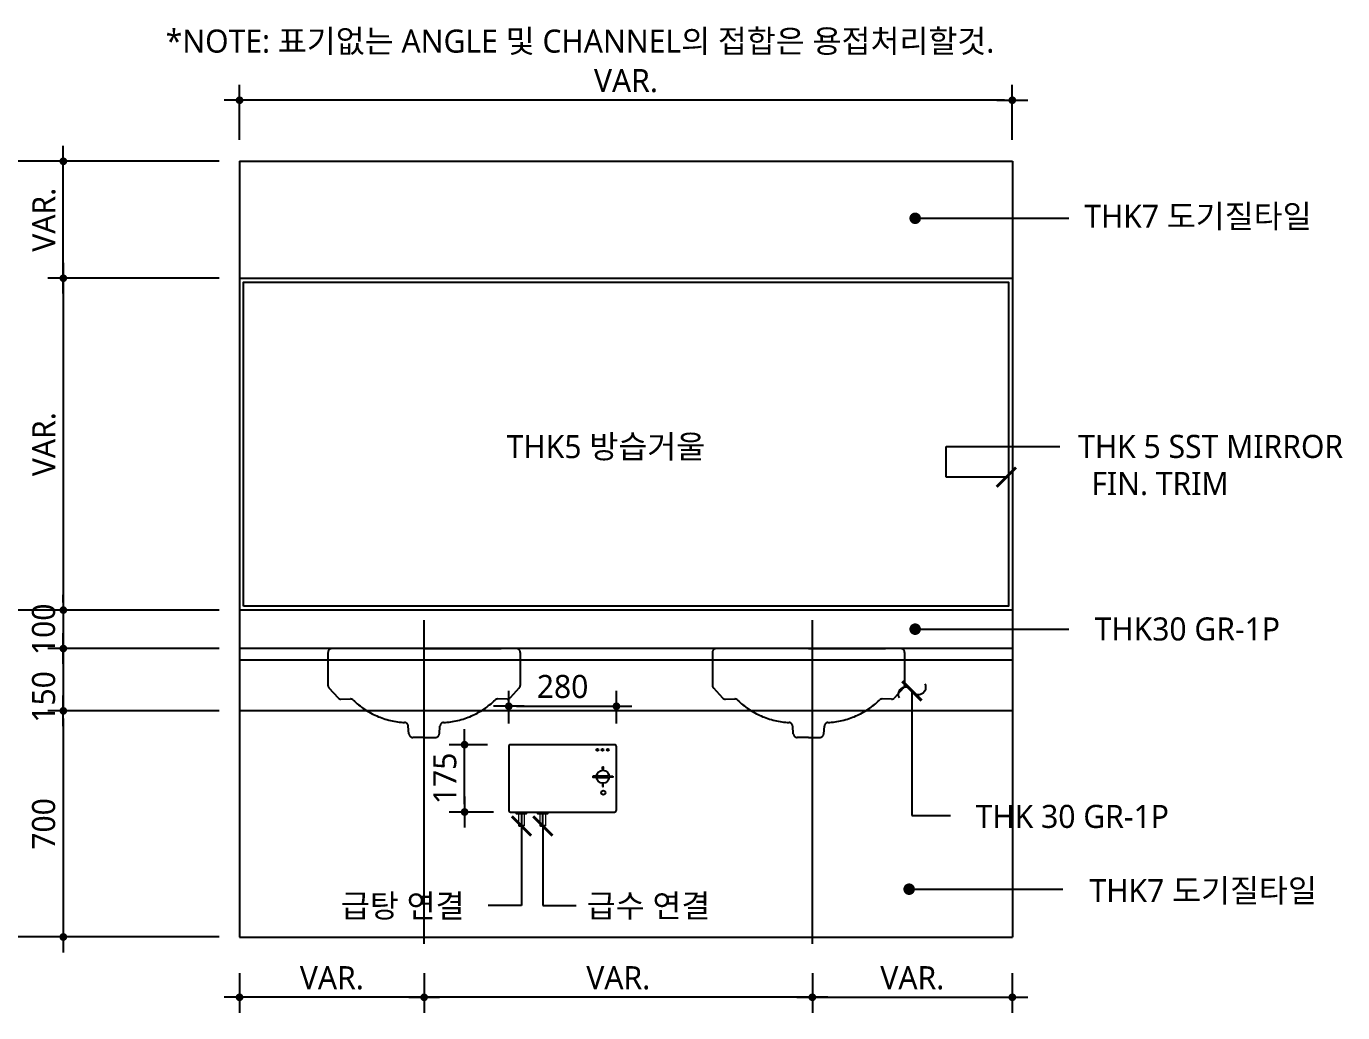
# Model space of a CAD drawing. Header units: millimetres. Extents: x 5 to 8415, y 10 to 5950.
# Drawn here: x 1173 to 2884, y 2816 to 4098 of the extents above; entities that cross this region are included whole.
import ezdxf
from ezdxf.enums import TextEntityAlignment as Align

# ---------------------------------------------------------------- set-up
doc = ezdxf.new("R2010")
doc.units = ezdxf.units.MM
doc.header["$LTSCALE"] = 100
doc.linetypes.add('CEN-CB', pattern=[10, 9.25, -0.25, 0.25, -0.25])
doc.linetypes.add('HIDDEN', pattern=[2, 1, -1])
doc.layers.get('Defpoints').update_dxf_attribs({"color": 137})
for name, color, linetype in [('A-Leader', 6, 'Continuous'), ('CTR', 1, 'CEN-CB'), ('DIM', 7, 'Continuous'), ('HAT', 5, 'Continuous'), ('PCEN', 1, 'Continuous'), ('SAN', 201, 'Continuous'), ('SYM-LEAD', 6, 'Continuous'), ('TXT', 3, 'Continuous'), ('WAL', 3, 'Continuous')]:
    doc.layers.add(name, color=color, linetype=linetype)
doc.layers.add('PIPE', color=8, linetype='Continuous', lineweight=5)
doc.styles.add('ARIAL', font='malgun.ttf')
doc.styles.add('굴림체(옥산)', font='malgun.ttf')
doc.styles.add('맑은고딕', font='malgun.ttf')
doc.styles.add('스타일1', font='malgun.ttf')
doc.dimstyles.new('CJA-1', dxfattribs={"dimscale": 50, "dimtxt": 3, "dimasz": 1, "dimexe": 2, "dimexo": 3, "dimgap": 1, "dimtad": 1, "dimdec": 0, "dimdsep": 46, "dimlunit": 6, "dimtxsty": '굴림체(옥산)', "dimblk": 'CJDOT', "dimcen": 0.09, "dimclrd": 256, "dimclre": 256, "dimclrt": 3, "dimazin": 2, "dimtfac": 1, "dimtdec": 0, "dimtix": 1, "dimtmove": 2, "dimatfit": 3, "dimldrblk": 'CJDOT', "dimfxl": 1, "dimtolj": 1, "dimtzin": 0, "dimarcsym": 0})
doc.dimstyles.new('DIM-QD 1', dxfattribs={"dimtxt": 3, "dimasz": 1.5, "dimexe": 1, "dimexo": 0, "dimgap": 1, "dimtad": 1, "dimdec": 3, "dimdsep": 46, "dimtxsty": 'ARIAL', "dimblk1": 'ARCHTICK', "dimblk2": 'ARCHTICK', "dimsah": 1, "dimcen": 0, "dimclrd": 256, "dimclre": 256, "dimclrt": 3, "dimazin": 2, "dimtfac": 1, "dimtdec": 3, "dimtix": 1, "dimtmove": 2, "dimatfit": 3, "dimldrblk": 'ARCHTICK', "dimfxl": 1, "dimtolj": 1, "dimtzin": 0, "dimarcsym": 0})

# ---------------------------------------------------------------- blocks, each defined once
blk = doc.blocks.new('CJDOT')
blk.add_line((-2, 0), (2, 0))
at = {"const_width": 0.5}
blk.add_lwpolyline([(-0.25, 0, 1), (0.25, 0, 1)], format="xyb", close=True, dxfattribs=at)
blk = doc.blocks.new('*D19')
at = {"layer": 'Defpoints', "color": 0, "transparency": 16777216}
for p in [(1453.2, 3289), (1220.7, 3208), (1453.2, 3208)]:
    blk.add_point(p, dxfattribs=at)
at = {"layer": 'DIM', "lineweight": -2, "transparency": 16777216}
for p, q in [((1220.7, 3299), (1220.7, 3309)), ((1423.2, 3289), (1200.7, 3289)), ((1220.7, 3289), (1220.7, 3208)), ((1423.2, 3208), (1200.7, 3208)), ((1220.7, 3198), (1220.7, 3188))]:
    blk.add_line(p, q, dxfattribs=at)
at = {"layer": 'DIM', "lineweight": -2, "transparency": 16777216, "xscale": 10, "yscale": 10, "zscale": 10}
for p, rotation in [((1220.7, 3289), 270), ((1220.7, 3208), 90)]:
    blk.add_blockref('CJDOT', p, dxfattribs=dict(at, rotation=rotation))
at = {"layer": 'DIM', "color": 3, "transparency": 16777216, "insert": (1195.2, 3226.1), "char_height": 30, "attachment_point": 5, "rotation": 90, "style": '맑은고딕'}
blk.add_mtext('\\A1;150', dxfattribs=at)
blk = doc.blocks.new('*D20')
at = {"layer": 'Defpoints', "color": 0, "transparency": 16777216}
for p in [(1220.7, 3922.5), (1453.2, 3922.5), (1453.2, 3770.5)]:
    blk.add_point(p, dxfattribs=at)
at = {"layer": 'DIM', "lineweight": -2, "transparency": 16777216}
for p, q in [((1423.2, 3922.5), (1200.7, 3922.5)), ((1220.7, 3780.5), (1220.7, 3912.5)), ((1423.2, 3770.5), (1200.7, 3770.5))]:
    blk.add_line(p, q, dxfattribs=at)
at = {"layer": 'DIM', "lineweight": -2, "transparency": 16777216, "xscale": 10, "yscale": 10, "zscale": 10}
for p, rotation in [((1220.7, 3922.5), 90), ((1220.7, 3770.5), 270)]:
    blk.add_blockref('CJDOT', p, dxfattribs=dict(at, rotation=rotation))
at = {"layer": 'DIM', "color": 3, "transparency": 16777216, "insert": (1195.5, 3846.5), "char_height": 30, "attachment_point": 5, "rotation": 90, "style": '맑은고딕'}
blk.add_mtext('\\A1;VAR.', dxfattribs=at)
blk = doc.blocks.new('*D21')
at = {"layer": 'Defpoints', "color": 0, "transparency": 16777216}
for p in [(1451.7, 3922.5), (1140.7, 3339), (1379.8, 3339)]:
    blk.add_point(p, dxfattribs=at)
at = {"layer": 'DIM', "lineweight": -2, "transparency": 16777216}
for p, q in [((1421.7, 3922.5), (1120.7, 3922.5)), ((1140.7, 3912.5), (1140.7, 3349)), ((1349.8, 3339), (1120.7, 3339))]:
    blk.add_line(p, q, dxfattribs=at)
at = {"layer": 'DIM', "lineweight": -2, "transparency": 16777216, "xscale": 10, "yscale": 10, "zscale": 10}
for p, rotation in [((1140.7, 3922.5), 90), ((1140.7, 3339), 270)]:
    blk.add_blockref('CJDOT', p, dxfattribs=dict(at, rotation=rotation))
at = {"layer": 'DIM', "color": 3, "transparency": 16777216, "insert": (1115.5, 3630.7), "char_height": 30, "attachment_point": 5, "rotation": 90, "style": '맑은고딕'}
blk.add_mtext('\\A1;VAR.', dxfattribs=at)
blk = doc.blocks.new('*D22')
at = {"layer": 'Defpoints', "color": 0, "transparency": 16777216}
for p in [(1453.2, 3770.5), (1220.7, 3339), (1453.2, 3339)]:
    blk.add_point(p, dxfattribs=at)
at = {"layer": 'DIM', "lineweight": -2, "transparency": 16777216}
for p, q in [((1423.2, 3770.5), (1200.7, 3770.5)), ((1220.7, 3760.5), (1220.7, 3349)), ((1423.2, 3339), (1200.7, 3339))]:
    blk.add_line(p, q, dxfattribs=at)
at = {"layer": 'DIM', "lineweight": -2, "transparency": 16777216, "xscale": 10, "yscale": 10, "zscale": 10}
for p, rotation in [((1220.7, 3770.5), 90), ((1220.7, 3339), 270)]:
    blk.add_blockref('CJDOT', p, dxfattribs=dict(at, rotation=rotation))
at = {"layer": 'DIM', "color": 3, "transparency": 16777216, "insert": (1195.5, 3554.7), "char_height": 30, "attachment_point": 5, "rotation": 90, "style": '맑은고딕'}
blk.add_mtext('\\A1;VAR.', dxfattribs=at)
blk = doc.blocks.new('*D23')
at = {"layer": 'Defpoints', "color": 0, "transparency": 16777216}
for p in [(1453.2, 3339), (1220.7, 3289), (1453.2, 3289)]:
    blk.add_point(p, dxfattribs=at)
at = {"layer": 'DIM', "lineweight": -2, "transparency": 16777216}
for p, q in [((1220.7, 3349), (1220.7, 3359)), ((1423.2, 3339), (1200.7, 3339)), ((1220.7, 3339), (1220.7, 3289)), ((1423.2, 3289), (1200.7, 3289)), ((1220.7, 3279), (1220.7, 3269))]:
    blk.add_line(p, q, dxfattribs=at)
at = {"layer": 'DIM', "lineweight": -2, "transparency": 16777216, "xscale": 10, "yscale": 10, "zscale": 10}
for p, rotation in [((1220.7, 3339), 270), ((1220.7, 3289), 90)]:
    blk.add_blockref('CJDOT', p, dxfattribs=dict(at, rotation=rotation))
at = {"layer": 'DIM', "color": 3, "transparency": 16777216, "insert": (1195.1, 3314), "char_height": 30, "attachment_point": 5, "rotation": 90, "style": '맑은고딕'}
blk.add_mtext('\\A1;100', dxfattribs=at)
blk = doc.blocks.new('*D24')
at = {"layer": 'Defpoints', "color": 0, "transparency": 16777216}
for p in [(1453.2, 3208), (1220.7, 2914), (1453.2, 2914)]:
    blk.add_point(p, dxfattribs=at)
at = {"layer": 'DIM', "lineweight": -2, "transparency": 16777216}
for p, q in [((1423.2, 3208), (1200.7, 3208)), ((1220.7, 3198), (1220.7, 2924)), ((1423.2, 2914), (1200.7, 2914))]:
    blk.add_line(p, q, dxfattribs=at)
at = {"layer": 'DIM', "lineweight": -2, "transparency": 16777216, "xscale": 10, "yscale": 10, "zscale": 10}
for p, rotation in [((1220.7, 3208), 90), ((1220.7, 2914), 270)]:
    blk.add_blockref('CJDOT', p, dxfattribs=dict(at, rotation=rotation))
at = {"layer": 'DIM', "color": 3, "transparency": 16777216, "insert": (1195.2, 3061), "char_height": 30, "attachment_point": 5, "rotation": 90, "style": '맑은고딕'}
blk.add_mtext('\\A1;700', dxfattribs=at)
blk = doc.blocks.new('*D35')
at = {"layer": 'Defpoints', "color": 0, "transparency": 16777216}
for p in [(2194.5, 2897.1), (2454.5, 2897.1), (2454.5, 2835.6)]:
    blk.add_point(p, dxfattribs=at)
at = {"layer": 'DIM', "lineweight": -2, "transparency": 16777216}
for p, q in [((2194.5, 2867.1), (2194.5, 2815.6)), ((2454.5, 2867.1), (2454.5, 2815.6)), ((2204.5, 2835.6), (2444.5, 2835.6))]:
    blk.add_line(p, q, dxfattribs=at)
at = {"layer": 'DIM', "lineweight": -2, "transparency": 16777216, "xscale": 10, "yscale": 10, "zscale": 10, "rotation": 180}
blk.add_blockref('CJDOT', (2194.5, 2835.6), dxfattribs=at)
at = {"layer": 'DIM', "lineweight": -2, "transparency": 16777216, "xscale": 10, "yscale": 10, "zscale": 10}
blk.add_blockref('CJDOT', (2454.5, 2835.6), dxfattribs=at)
at = {"layer": 'DIM', "color": 3, "transparency": 16777216, "insert": (2324.5, 2860.8), "char_height": 30, "attachment_point": 5, "style": '맑은고딕'}
blk.add_mtext('\\A1;VAR.', dxfattribs=at)
blk = doc.blocks.new('*D36')
at = {"layer": 'Defpoints', "color": 0, "transparency": 16777216}
for p in [(1449.8, 2897.1), (1689.8, 2897.1), (1449.8, 2835.6)]:
    blk.add_point(p, dxfattribs=at)
at = {"layer": 'DIM', "lineweight": -2, "transparency": 16777216}
for p, q in [((1449.8, 2867.1), (1449.8, 2815.6)), ((1689.8, 2867.1), (1689.8, 2815.6)), ((1679.8, 2835.6), (1459.8, 2835.6))]:
    blk.add_line(p, q, dxfattribs=at)
at = {"layer": 'DIM', "lineweight": -2, "transparency": 16777216, "xscale": 10, "yscale": 10, "zscale": 10, "rotation": 180}
blk.add_blockref('CJDOT', (1449.8, 2835.6), dxfattribs=at)
at = {"layer": 'DIM', "lineweight": -2, "transparency": 16777216, "xscale": 10, "yscale": 10, "zscale": 10}
blk.add_blockref('CJDOT', (1689.8, 2835.6), dxfattribs=at)
at = {"layer": 'DIM', "color": 3, "transparency": 16777216, "insert": (1569.8, 2860.8), "char_height": 30, "attachment_point": 5, "style": '맑은고딕'}
blk.add_mtext('\\A1;VAR.', dxfattribs=at)
blk = doc.blocks.new('*D37')
at = {"layer": 'Defpoints', "color": 0, "transparency": 16777216}
for p in [(1689.8, 2897.1), (2194.5, 2897.1), (1689.8, 2835.6)]:
    blk.add_point(p, dxfattribs=at)
at = {"layer": 'DIM', "lineweight": -2, "transparency": 16777216}
for p, q in [((1689.8, 2867.1), (1689.8, 2815.6)), ((2194.5, 2867.1), (2194.5, 2815.6)), ((2184.5, 2835.6), (1699.8, 2835.6))]:
    blk.add_line(p, q, dxfattribs=at)
at = {"layer": 'DIM', "lineweight": -2, "transparency": 16777216, "xscale": 10, "yscale": 10, "zscale": 10, "rotation": 180}
blk.add_blockref('CJDOT', (1689.8, 2835.6), dxfattribs=at)
at = {"layer": 'DIM', "lineweight": -2, "transparency": 16777216, "xscale": 10, "yscale": 10, "zscale": 10}
blk.add_blockref('CJDOT', (2194.5, 2835.6), dxfattribs=at)
at = {"layer": 'DIM', "color": 3, "transparency": 16777216, "insert": (1942.2, 2860.8), "char_height": 30, "attachment_point": 5, "style": '맑은고딕'}
blk.add_mtext('\\A1;VAR.', dxfattribs=at)
blk = doc.blocks.new('*D39')
at = {"layer": 'Defpoints', "color": 0, "transparency": 16777216}
for p in [(1449.8, 4001.9), (1449.8, 3920.6), (2454.5, 3920.6)]:
    blk.add_point(p, dxfattribs=at)
at = {"layer": 'DIM', "lineweight": -2, "transparency": 16777216}
for p, q in [((1449.8, 3950.6), (1449.8, 4021.9)), ((2454.5, 3950.6), (2454.5, 4021.9)), ((2444.5, 4001.9), (1459.8, 4001.9))]:
    blk.add_line(p, q, dxfattribs=at)
at = {"layer": 'DIM', "lineweight": -2, "transparency": 16777216, "xscale": 10, "yscale": 10, "zscale": 10, "rotation": 180}
blk.add_blockref('CJDOT', (1449.8, 4001.9), dxfattribs=at)
at = {"layer": 'DIM', "lineweight": -2, "transparency": 16777216, "xscale": 10, "yscale": 10, "zscale": 10}
blk.add_blockref('CJDOT', (2454.5, 4001.9), dxfattribs=at)
at = {"layer": 'DIM', "color": 3, "transparency": 16777216, "insert": (1952.2, 4027.2), "char_height": 30, "attachment_point": 5, "style": '맑은고딕'}
blk.add_mtext('\\A1;VAR.', dxfattribs=at)
blk = doc.blocks.new('*D49')
at = {"layer": 'Defpoints', "color": 0, "transparency": 16777216}
for p in [(1140.7, 3339), (1362.7, 3339), (1407.1, 2914)]:
    blk.add_point(p, dxfattribs=at)
at = {"layer": 'DIM', "lineweight": -2, "transparency": 16777216}
for p, q in [((1332.7, 3339), (1120.7, 3339)), ((1140.7, 2924), (1140.7, 3329)), ((1377.1, 2914), (1120.7, 2914))]:
    blk.add_line(p, q, dxfattribs=at)
at = {"layer": 'DIM', "lineweight": -2, "transparency": 16777216, "xscale": 10, "yscale": 10, "zscale": 10}
for p, rotation in [((1140.7, 3339), 90), ((1140.7, 2914), 270)]:
    blk.add_blockref('CJDOT', p, dxfattribs=dict(at, rotation=rotation))
at = {"layer": 'DIM', "color": 3, "transparency": 16777216, "insert": (1115.2, 3126.5), "char_height": 30, "attachment_point": 5, "rotation": 90, "style": '맑은고딕'}
blk.add_mtext('\\A1;950', dxfattribs=at)
blk = doc.blocks.new('*D60')
at = {"layer": 'Defpoints', "color": 0, "transparency": 16777216}
for p in [(1939.8, 3214), (1799.8, 3161.5), (1939.8, 3161.5)]:
    blk.add_point(p, dxfattribs=at)
at = {"layer": 'DIM', "lineweight": -2, "transparency": 16777216}
for p, q in [((1799.8, 3191.5), (1799.8, 3234)), ((1939.8, 3191.5), (1939.8, 3234)), ((1809.8, 3214), (1929.8, 3214))]:
    blk.add_line(p, q, dxfattribs=at)
at = {"layer": 'DIM', "lineweight": -2, "transparency": 16777216, "xscale": 10, "yscale": 10, "zscale": 10, "rotation": 180}
blk.add_blockref('CJDOT', (1799.8, 3214), dxfattribs=at)
at = {"layer": 'DIM', "lineweight": -2, "transparency": 16777216, "xscale": 10, "yscale": 10, "zscale": 10}
blk.add_blockref('CJDOT', (1939.8, 3214), dxfattribs=at)
at = {"layer": 'DIM', "color": 3, "transparency": 16777216, "insert": (1869.8, 3239.5), "char_height": 30, "attachment_point": 5, "style": '맑은고딕'}
blk.add_mtext('\\A1;280', dxfattribs=at)
blk = doc.blocks.new('*D61')
at = {"layer": 'Defpoints', "color": 0, "transparency": 16777216}
for p in [(1742.4, 3164), (1802.3, 3164), (1810.1, 3076.5)]:
    blk.add_point(p, dxfattribs=at)
at = {"layer": 'DIM', "lineweight": -2, "transparency": 16777216}
for p, q in [((1772.3, 3164), (1722.4, 3164)), ((1742.4, 3086.5), (1742.4, 3154)), ((1780.1, 3076.5), (1722.4, 3076.5))]:
    blk.add_line(p, q, dxfattribs=at)
at = {"layer": 'DIM', "lineweight": -2, "transparency": 16777216, "xscale": 10, "yscale": 10, "zscale": 10}
for p, rotation in [((1742.4, 3164), 90), ((1742.4, 3076.5), 270)]:
    blk.add_blockref('CJDOT', p, dxfattribs=dict(at, rotation=rotation))
at = {"layer": 'DIM', "color": 3, "transparency": 16777216, "insert": (1716.8, 3120.2), "char_height": 30, "attachment_point": 5, "rotation": 90, "style": '맑은고딕'}
blk.add_mtext('\\A1;175', dxfattribs=at)
blk = doc.blocks.new('_ArchTick')
at = {"color": 0, "linetype": 'ByBlock', "const_width": 0.15}
blk.add_lwpolyline([(-0.5, -0.5), (0.5, 0.5)], dxfattribs=at)

msp = doc.modelspace()

# ---------------------------------------------------------------- linework, layer by layer
for p, q in [((1916.8745, 3123.3427), (1927.4532, 3123.3427)), ((1916.8745, 3121.3427), (1927.4532, 3121.3427))]:
    msp.add_line(p, q)
msp.add_lwpolyline([(1802.2817, 3076.4657), (1937.2817, 3076.4657, 0.414213562), (1939.7817, 3078.9657), (1939.7817, 3161.4657, 0.414213562), (1937.2817, 3163.9657), (1802.2817, 3163.9657, 0.414213562), (1799.7817, 3161.4657), (1799.7817, 3078.9657, 0.414213562)], format="xyb", close=True)
for points in [[(1921.5894, 3135.1826), (1922.7382, 3135.1826), (1922.7382, 3132.0255), (1921.5894, 3132.0255)], [(1909.3239, 3122.9171), (1909.3239, 3121.7683), (1912.481, 3121.7683), (1912.481, 3122.9171)], [(1914.3479, 3122.7268), (1916.9754, 3122.7268), (1916.9754, 3121.9585), (1914.3479, 3121.9585)], [(1935.0038, 3122.9171), (1935.0038, 3121.7683), (1931.8467, 3121.7683), (1931.8467, 3122.9171)], [(1921.5894, 3109.5027), (1922.7382, 3109.5027), (1922.7382, 3112.6599), (1921.5894, 3112.6599)], [(1810.0521, 3076.4657), (1822.5521, 3076.4657), (1822.5521, 3073.9657), (1810.0521, 3073.9657)], [(1837.5521, 3076.4657), (1850.0521, 3076.4657), (1850.0521, 3073.9657), (1837.5521, 3073.9657)]]:
    msp.add_lwpolyline(points, close=True)
for centre, radius in [((1915.0505, 3157.2333), 1.3468), ((1921.7921, 3157.2333), 1.3468), ((1928.5338, 3157.2333), 1.3468), ((1922.1638, 3122.3427), 8.4088), ((1922.716, 3101.6716), 2.6997)]:
    msp.add_circle(centre, radius)
for centre, radius, start, end in [((1917.565, 3126.579), 3.5094, 201.2647798, 226.8379558), ((1917.565, 3118.1064), 3.5094, 133.1620442, 158.7352202), ((1916.8745, 3125.8427), 2.5, 226.8379558, 270), ((1916.8745, 3118.8427), 2.5, 90, 133.1620442), ((1927.4532, 3125.8427), 2.5, 270, 313.1620442), ((1927.4532, 3118.8427), 2.5, 46.8379558, 90), ((1926.7627, 3126.579), 3.5094, 313.1620442, 338.7352202), ((1926.7627, 3118.1064), 3.5094, 21.2647798, 46.8379558)]:
    msp.add_arc(centre, radius, start, end)
at = {"layer": 'A-Leader', "ltscale": 0.2}
for p, q in [((2368.2979, 3551.542), (2516.1204, 3551.542)), ((2368.2979, 3511.8755), (2368.2979, 3551.542)), ((2328.2042, 3314.2178), (2520.0302, 3314.2178)), ((2328.2042, 2976.1118), (2520.0302, 2976.1118))]:
    msp.add_line(p, q, dxfattribs=at)
msp.add_lwpolyline([(2340.6824, 3242.987, -1), (2323.9644, 3233.9657, 1), (2307.2464, 3224.9444)], format="xyb", dxfattribs=at)
at = {"layer": 'CTR'}
for p, q in [((1689.7817, 2904.9503), (1689.7817, 3325.9503)), ((2194.5302, 2904.9503), (2194.5302, 3325.9503))]:
    msp.add_line(p, q, dxfattribs=at)
at = {"layer": 'HAT', "color": 6}
for p, q in [((1449.7817, 3922.5324), (2454.5302, 3922.5324)), ((1449.7817, 3922.5324), (1449.7817, 3770.5324)), ((1449.7817, 3770.5324), (2454.5302, 3770.5324)), ((2454.5302, 3338.9657), (1449.7817, 3338.9657)), ((2454.5302, 3273.9657), (1449.7817, 3273.9657))]:
    msp.add_line(p, q, dxfattribs=at)
msp.add_lwpolyline([(1454.7817, 3343.9657), (1454.7817, 3765.5324), (2449.5302, 3765.5324), (2449.5302, 3343.9657)], close=True, dxfattribs=at)
at = {"layer": 'PCEN'}
for p, q in [((1816.3021, 3073.9657), (1816.3021, 3058.437)), ((1843.8021, 3073.9657), (1843.8021, 3058.437))]:
    msp.add_line(p, q, dxfattribs=at)
at = {"layer": 'PIPE'}
for p, q in [((1812.5521, 3073.9657), (1812.5521, 3058.437)), ((1820.0521, 3073.9657), (1820.0521, 3058.437)), ((1840.0521, 3073.9657), (1840.0521, 3058.437)), ((1847.5521, 3073.9657), (1847.5521, 3058.437))]:
    msp.add_line(p, q, dxfattribs=at)
at = {"layer": 'PIPE', "color": 1}
msp.add_line((1843.8021, 3055.8262), (1843.8021, 3038.9056), dxfattribs=at)
at = {"layer": 'PIPE', "color": 2}
for centre, start, end in [((1814.4271, 3062.224), 243.6592345, 296.3407655), ((1818.1771, 3054.65), 63.6592345, 116.3407655), ((1818.1771, 3062.224), 243.6592345, 296.3407655), ((1841.9271, 3062.224), 243.6592345, 296.3407655), ((1845.6771, 3054.65), 63.6592345, 116.3407655), ((1845.6771, 3062.224), 243.6592345, 296.3407655)]:
    msp.add_arc(centre, 4.2257, start, end, dxfattribs=at)
at = {"layer": 'SAN', "linetype": 'HIDDEN'}
for p, q in [((1689.7817, 3288.9657), (1569.7817, 3288.9657)), ((1689.7817, 3288.9657), (1809.7817, 3288.9657)), ((2189.5302, 3288.9657), (2069.5302, 3288.9657)), ((2189.5302, 3288.9657), (2309.5302, 3288.9657)), ((1564.7817, 3283.9657), (1564.7817, 3241.1748)), ((1814.7817, 3283.9657), (1814.7817, 3241.1748)), ((2064.5302, 3283.9657), (2064.5302, 3241.1748)), ((2314.5302, 3283.9657), (2314.5302, 3241.1748)), ((1566.0894, 3237.8034), (1577.9233, 3224.8431)), ((1813.474, 3237.8034), (1801.6401, 3224.8431)), ((2065.8379, 3237.8034), (2077.6718, 3224.8431)), ((2313.2225, 3237.8034), (2301.3886, 3224.8431)), ((1581.7082, 3223.2154), (1594.0069, 3223.4433)), ((1797.8552, 3223.2154), (1785.5565, 3223.4433)), ((2081.4567, 3223.2154), (2093.7554, 3223.4433)), ((2297.6037, 3223.2154), (2285.305, 3223.4433)), ((1670.0092, 3178.0447), (1669.1906, 3188.2817)), ((1709.5542, 3178.0447), (1710.3728, 3188.2817)), ((2169.7577, 3178.0447), (2168.9391, 3188.2817)), ((2209.3027, 3178.0447), (2210.1213, 3188.2817)), ((1689.7817, 3173.4433), (1674.9933, 3173.4433)), ((1689.7817, 3173.4433), (1704.5701, 3173.4433)), ((2189.5302, 3173.4433), (2174.7418, 3173.4433)), ((2189.5302, 3173.4433), (2204.3186, 3173.4433))]:
    msp.add_line(p, q, dxfattribs=at)
for centre, radius, start, end in [((1569.7817, 3283.9657), 5, 90, 180), ((1809.7817, 3283.9657), 5, 0, 90), ((2069.5302, 3283.9657), 5, 90, 180), ((2309.5302, 3283.9657), 5, 0, 90), ((1569.7817, 3241.1748), 5, 180, 222.3989717), ((1809.7817, 3241.1748), 5, 317.6010283, 0), ((2069.5302, 3241.1748), 5, 180, 222.3989717), ((2309.5302, 3241.1748), 5, 317.6010283, 0), ((1581.6156, 3228.2146), 5, 222.3989717, 271.0613403), ((1594.0995, 3218.4441), 5, 45.7855499, 91.0613403), ((1669.6747, 3296.1206), 103.3756, 225.7855499, 267.1078395), ((1709.8887, 3296.1206), 103.3756, 272.8921605, 314.2144501), ((1785.4639, 3218.4441), 5, 88.9386597, 134.2144501), ((1797.9478, 3228.2146), 5, 268.9386597, 317.6010283), ((2081.3641, 3228.2146), 5, 222.3989717, 271.0613403), ((2093.848, 3218.4441), 5, 45.7855499, 91.0613403), ((2169.4232, 3296.1206), 103.3756, 225.7855499, 267.1078395), ((2209.6372, 3296.1206), 103.3756, 272.8921605, 314.2144501), ((2285.2124, 3218.4441), 5, 88.9386597, 134.2144501), ((2297.6963, 3228.2146), 5, 268.9386597, 317.6010283), ((1664.2065, 3187.8831), 5, 4.5720816, 87.1078395), ((1715.3569, 3187.8831), 5, 92.8921605, 175.4279184), ((2163.955, 3187.8831), 5, 4.5720816, 87.1078395), ((2215.1054, 3187.8831), 5, 92.8921605, 175.4279184), ((1674.9933, 3178.4433), 5, 184.5720816, 270), ((1704.5701, 3178.4433), 5, 270, 355.4279184), ((2174.7418, 3178.4433), 5, 184.5720816, 270), ((2204.3186, 3178.4433), 5, 270, 355.4279184)]:
    msp.add_arc(centre, radius, start, end, dxfattribs=at)
at = {"layer": 'SYM-LEAD', "color": 6}
msp.add_line((2454.5302, 3922.5324), (2454.5302, 3770.5324), dxfattribs=at)
at = {"layer": 'WAL'}
for p, q in [((1449.7817, 3922.5324), (1449.7817, 2913.9657)), ((1449.7817, 3922.4657), (2454.5302, 3922.4657)), ((2454.5302, 3922.4657), (2454.5302, 2913.9657)), ((2454.5302, 3288.9657), (1449.7817, 3288.9657)), ((2454.5302, 3207.9657), (1449.7817, 3207.9657)), ((1449.7817, 2913.9657), (2454.5302, 2913.9657))]:
    msp.add_line(p, q, dxfattribs=at)

# ---------------------------------------------------------------- texts
at = {"layer": 'TXT', "style": '스타일1'}
for s, p in [('*NOTE: 표기없는 ANGLE 및 CHANNEL의 접합은 용접처리할것.', (1892.4606, 4078.784)), ('THK7 도기질타일', (2695.812, 3851.018)), ('THK5 방습거울', (1926.198, 3551.542)), ('THK 5 SST MIRROR', (2712.3613, 3551.8098)), ('FIN. TRIM', (2646.5541, 3503.6432)), ('THK30 GR-1P', (2682.0402, 3314.4856)), ('THK 30 GR-1P', (2532.5134, 3070.7976)), ('THK7 도기질타일', (2702.6872, 2974.3463))]:
    msp.add_text(s, height=30, dxfattribs=at).set_placement(p, align=Align.MIDDLE_CENTER)
at = {"layer": 'TXT', "color": 3, "style": '스타일1'}
for s, p in [('급탕 연결', (1581.536, 2939.5463)), ('급수 연결', (1901.1733, 2939.6673))]:
    msp.add_text(s, height=30, dxfattribs=at).set_placement(p)

# ---------------------------------------------------------------- dimensions: what is measured, and where the dimension line sits
at = {"layer": 'DIM'}
for base, p1, p2, angle, text, picture, middle in [((1449.7817, 4001.9377), (2454.5302, 3920.5699), (1449.7817, 3920.5699), 180, 'VAR.', '*D39', (1952.156, 4027.1721)), ((1140.7224, 3338.9657), (1451.6858, 3922.5324), (1379.7882, 3338.9657), 270, 'VAR.', '*D21', (1115.4881, 3630.7491)), ((1220.7224, 3922.5324), (1453.1552, 3770.5324), (1453.1552, 3922.5324), 270, 'VAR.', '*D20', (1195.4881, 3846.5324)), ((1220.7224, 3338.9657), (1453.1552, 3770.5324), (1453.1552, 3338.9657), 270, 'VAR.', '*D22', (1195.4881, 3554.7491)), ((1140.7224, 3338.9657), (1407.1135, 2913.9657), (1362.7385, 3338.9657), 270, '950', '*D49', (1115.2231, 3126.4657)), ((1220.7224, 3288.9657), (1453.1552, 3338.9657), (1453.1552, 3288.9657), 270, '100', '*D23', (1195.1416, 3313.9657)), ((1220.7224, 2913.9657), (1453.1552, 3207.9657), (1453.1552, 2913.9657), 270, '700', '*D24', (1195.2231, 3060.9657)), ((1742.3838, 3163.9657), (1810.0521, 3076.4657), (1802.2817, 3163.9657), 90, '175', '*D61', (1716.803, 3120.2157))]:
    dim = msp.add_linear_dim(base=base, p1=p1, p2=p2, angle=angle, text=text, dimstyle='CJA-1', override={"dimscale": 10, "dimtxsty": '맑은고딕'}, dxfattribs=at)
    dim.commit()
    dim.dimension.update_dxf_attribs({"geometry": picture, "text_midpoint": middle})
dim = msp.add_linear_dim(base=(1220.7224, 3207.9657), p1=(1453.1552, 3288.9657), p2=(1453.1552, 3207.9657), angle=270, text='150', dimstyle='CJA-1', override={"dimscale": 10, "dimtxsty": '맑은고딕'}, dxfattribs=at)
dim.commit()
dim.dimension.update_dxf_attribs({"geometry": '*D19', "text_midpoint": (1195.2224, 3226.1077), "dimtype": 160})
for base, p1, p2, text, picture, middle in [((1939.7817, 3213.9657), (1799.7817, 3161.4657), (1939.7817, 3161.4657), '280', '*D60', (1869.7817, 3239.465)), ((1449.7817, 2835.6052), (1689.7817, 2897.081), (1449.7817, 2897.081), 'VAR.', '*D36', (1569.7817, 2860.8396)), ((1689.7817, 2835.6052), (2194.5302, 2897.081), (1689.7817, 2897.081), 'VAR.', '*D37', (1942.156, 2860.8396)), ((2454.5302, 2835.6052), (2194.5302, 2897.081), (2454.5302, 2897.081), 'VAR.', '*D35', (2324.5302, 2860.8396))]:
    dim = msp.add_linear_dim(base=base, p1=p1, p2=p2, text=text, dimstyle='CJA-1', override={"dimscale": 10, "dimtxsty": '맑은고딕'}, dxfattribs=at)
    dim.commit()
    dim.dimension.update_dxf_attribs({"geometry": picture, "text_midpoint": middle})

# ---------------------------------------------------------------- leaders
at = {"layer": 'SYM-LEAD', "color": 6}
for points, override in [([(2328.2042, 3848.3986), (2393.6198, 3848.3986), (2527.8766, 3848.3986)], {"dimscale": 10, "dimtad": 0, "dimclrd": 6, "dimldrblk": 'DOT'}), ([(2446.6176, 3511.8755), (2388.7442, 3511.8755), (2368.2979, 3511.8755)], {"dimscale": 10, "dimasz": 2.5, "dimtad": 0, "dimclrd": 6}), ([(2328.2042, 3314.2178), (2393.6198, 3314.2178), (2527.8766, 3314.2178)], {"dimscale": 10, "dimtad": 0, "dimclrd": 6, "dimldrblk": 'DOT'}), ([(2323.9644, 3233.9657), (2323.9644, 3071.7518), (2373.9188, 3071.7518)], {"dimscale": 10, "dimasz": 2.5, "dimtad": 0, "dimclrd": 6}), ([(1816.4101, 3058.3747), (1816.4101, 2954.9195), (1772.9418, 2954.9195)], {"dimscale": 10, "dimasz": 2.5, "dimtad": 0, "dimclrd": 6}), ([(1844.1547, 3058.3747), (1844.1547, 2954.9195), (1887.6229, 2954.9195)], {"dimscale": 10, "dimasz": 2.5, "dimtad": 0, "dimclrd": 6}), ([(2320.3578, 2976.1118), (2385.7734, 2976.1118), (2520.0302, 2976.1118)], {"dimscale": 10, "dimtad": 0, "dimclrd": 6, "dimldrblk": 'DOT'})]:
    msp.add_leader(points, dimstyle='DIM-QD 1', override=override, dxfattribs=at)

doc.saveas('drawing.dxf')
